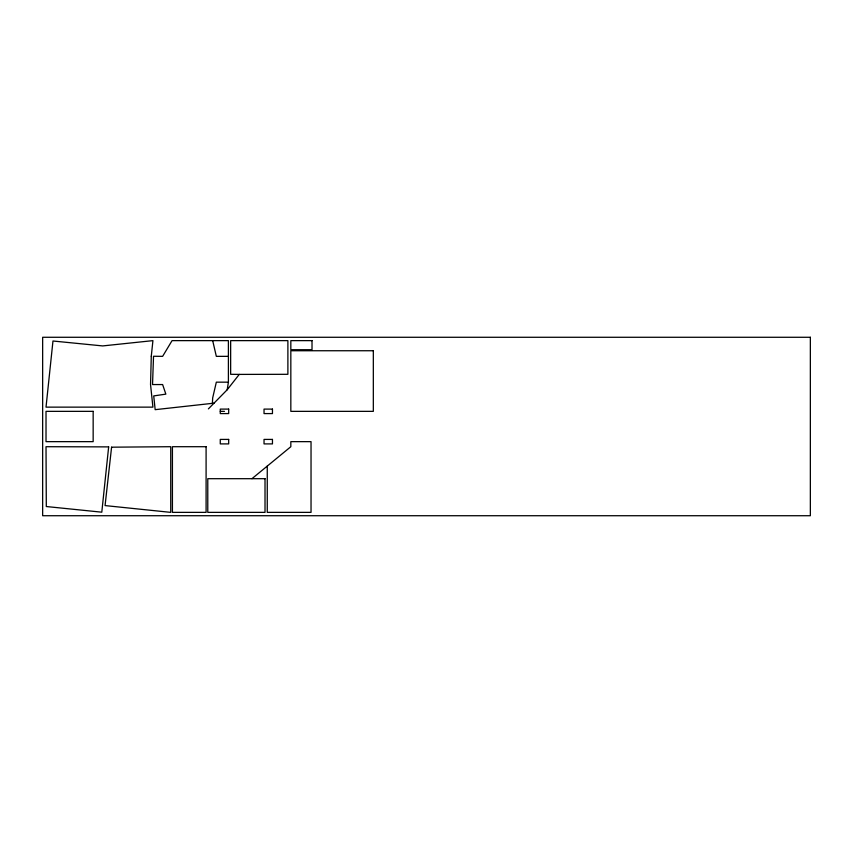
<?xml version="1.0" encoding="UTF-8"?>
<svg xmlns="http://www.w3.org/2000/svg" width="853" height="853" viewBox="0 0 853 853"><rect width="100%" height="100%" fill="white"/><g stroke="black" fill="none" stroke-linecap="round" stroke-linejoin="round"><path stroke-width="1.28" d="M212.376 403.65L212.685 397.882L216.331 382.165L228.401 382.165L228.401 340.635L172.061 340.635L162.624 356.351L153.529 356.266L152.527 384.554L162.624 384.554L165.845 394.129L153.721 395.92L155.171 409.664L214.007 403.17M208.388 408.886L227.207 389.757L228.401 382.165M227.207 389.757L239.245 374.403L287.887 374.307L287.887 340.635L230.651 340.635L230.651 374.307L239.245 374.403M251.955 478.693L290.83 446.705L290.83 441.651L311.036 441.651L311.036 512.365L267.266 512.365L267.266 466.09M228.401 356.351L216.331 356.351L212.685 340.635M220.266 411.349L224.478 411.349M151.28 356.266L150.544 384.532L152.922 407.137L46.019 407.137L52.971 341.008L102.691 345.923L152.922 340.635L151.28 356.266M108.651 446.887L101.795 512.184L46.307 506.533L46.019 446.705L108.651 446.887M111.583 447.185L105.068 505.584L170.739 512.365L170.739 446.705L111.583 447.185M810.35 337.276L42.65 337.276L42.65 515.724L810.35 515.724L810.35 337.276M312.017 340.635L290.83 340.635L290.83 349.709L312.017 349.709L312.017 340.635M373.326 350.743L290.83 350.743L290.83 411.349L373.326 411.349L373.326 350.743M228.679 409.099L220.266 409.099L220.266 413.588L228.679 413.588L228.679 409.099M272.459 409.099L264.035 409.099L264.035 413.588L272.459 413.588L272.459 409.099M93.158 411.349L46.019 411.349L46.019 441.651L93.158 441.651L93.158 411.349M228.679 439.412L220.266 439.412L220.266 443.901L228.679 443.901L228.679 439.412M272.459 439.412L264.035 439.412L264.035 443.901L272.459 443.901L272.459 439.412M206.095 446.705L172.423 446.705L172.423 512.365L206.095 512.365L206.095 446.705M265.016 478.693L207.78 478.693L207.78 512.365L265.016 512.365L265.016 478.693"/></g></svg>
